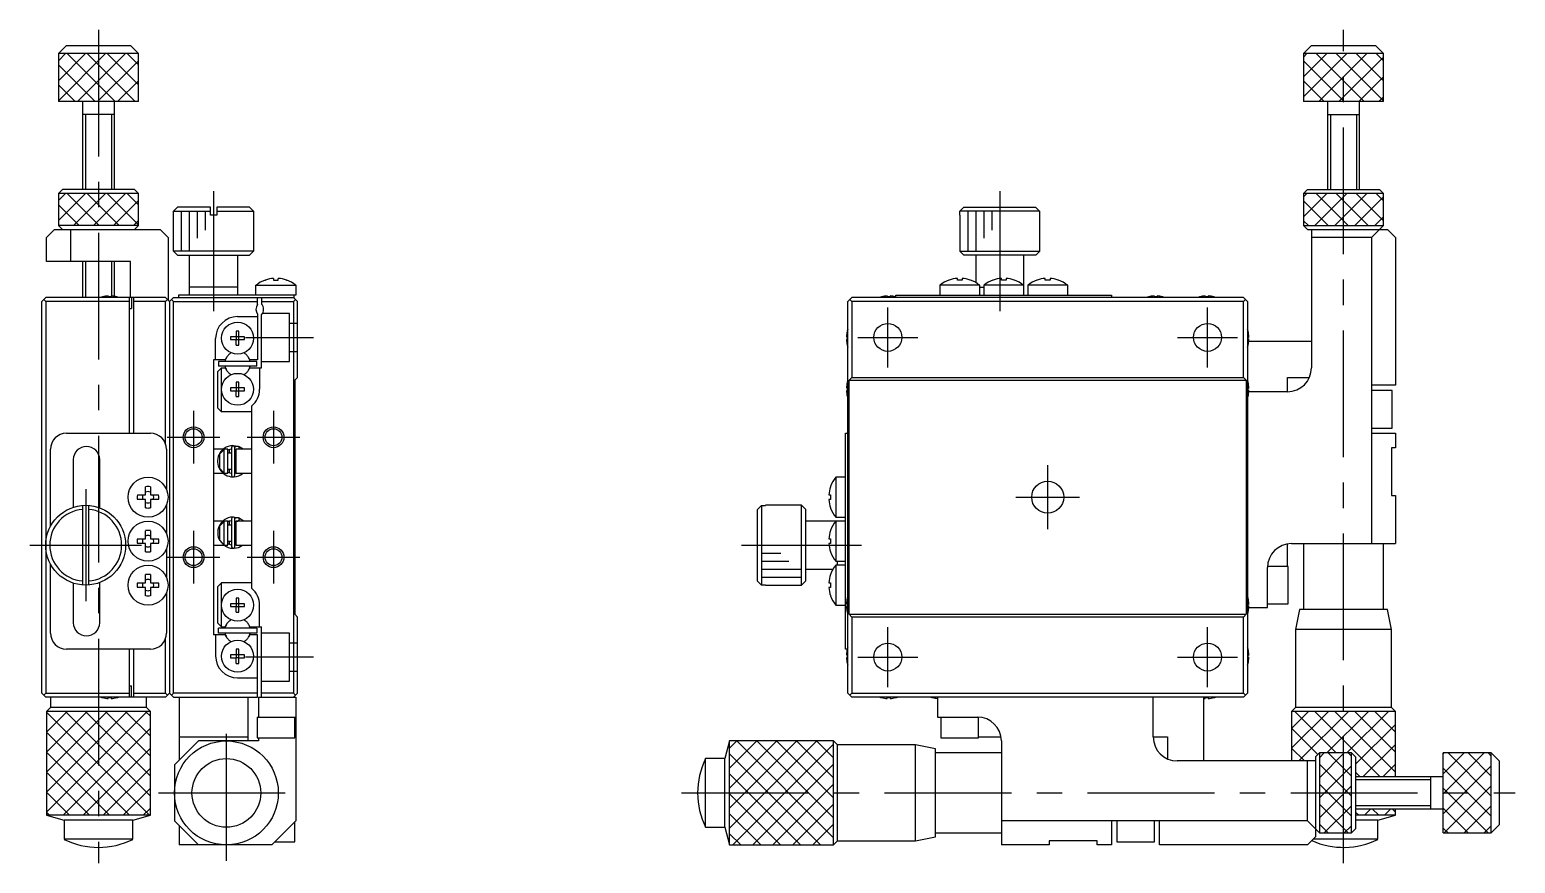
# Model space of a CAD drawing. Extents: x 0 to 426, y -8 to 269.
# Drawn here: x 239.6 to 425.5, y 94.5 to 198.8 of the extents above; entities that cross this region are included whole.
import ezdxf

# ---------------------------------------------------------------- set-up
doc = ezdxf.new("R2010")
doc.units = 0
doc.header["$LTSCALE"] = 0.5
doc.linetypes.add('CENTER', pattern=[50.8, 31.75, -6.35, 6.35, -6.35])
doc.linetypes.add('DASHED', pattern=[19.05, 12.7, -6.35])
for name, color, linetype in [('MSM_CENTER', 1, 'CENTER'), ('MSM_CONTINUOUS', 7, 'CONTINUOUS'), ('MSM_DASHED', 4, 'DASHED'), ('MSM_NARROW', 5, 'CONTINUOUS')]:
    doc.layers.add(name, color=color, linetype=linetype)

msp = doc.modelspace()

# ---------------------------------------------------------------- linework, layer by layer
at = {"layer": 'MSM_CENTER'}
for p, q in [((248.24, 198.83), (248.24, 94.53)), ((404, 94.53), (404, 198.83)), ((262.64, 178.63), (262.64, 163.63)), ((361, 178.63), (361, 163.63)), ((347, 156.58), (347, 164.08)), ((387, 156.58), (387, 164.08)), ((266.64, 160.33), (275.14, 160.33)), ((343.25, 160.33), (350.75, 160.33)), ((383.25, 160.33), (390.75, 160.33)), ((260.14, 151.13), (260.14, 144.53)), ((270.14, 151.13), (270.14, 144.53)), ((256.84, 147.83), (263.44, 147.83)), ((266.84, 147.83), (273.44, 147.83)), ((367, 136.33), (367, 144.33)), ((246.64, 141.33), (246.64, 127.33)), ((363, 140.33), (371, 140.33)), ((260.14, 136.13), (260.14, 129.53)), ((270.14, 136.13), (270.14, 129.53)), ((239.64, 134.33), (253.64, 134.33)), ((328.7, 134.33), (343.7, 134.33)), ((256.84, 132.83), (263.44, 132.83)), ((266.84, 132.83), (273.44, 132.83)), ((347, 116.58), (347, 124.08)), ((387, 116.58), (387, 124.08)), ((275.14, 120.33), (266.64, 120.33)), ((343.25, 120.33), (350.75, 120.33)), ((383.25, 120.33), (390.75, 120.33)), ((264.24, 94.83), (264.24, 111.83)), ((255.74, 103.33), (272.74, 103.33)), ((321.2, 103.33), (425.5, 103.33))]:
    msp.add_line(p, q, dxfattribs=at)
at = {"layer": 'MSM_CONTINUOUS'}
for p, q in [((244.24, 196.83), (243.24, 195.83)), ((243.24, 195.83), (243.24, 189.83)), ((253.24, 195.83), (243.24, 195.83)), ((244.24, 196.83), (252.24, 196.83)), ((253.24, 195.83), (252.24, 196.83)), ((253.24, 189.83), (253.24, 195.83)), ((400, 196.83), (399, 195.83)), ((409, 195.83), (399, 195.83)), ((399, 195.83), (399, 189.83)), ((400, 196.83), (408, 196.83)), ((409, 195.83), (408, 196.83)), ((409, 189.83), (409, 195.83)), ((253.24, 189.83), (243.24, 189.83)), ((246.24, 189.83), (246.24, 178.83)), ((250.24, 178.83), (250.24, 189.83)), ((399.11, 189.83), (399, 189.93)), ((409, 189.83), (399, 189.83)), ((402, 189.83), (402, 178.83)), ((406, 178.83), (406, 189.83)), ((250.24, 188.23), (246.24, 188.23)), ((402, 188.23), (406, 188.23)), ((243.74, 178.83), (243.24, 178.33)), ((252.74, 178.83), (243.74, 178.83)), ((253.24, 178.33), (252.74, 178.83)), ((399.5, 178.83), (399, 178.33)), ((399.5, 178.83), (408.5, 178.83)), ((409, 178.33), (408.5, 178.83)), ((253.24, 178.33), (243.24, 178.33)), ((243.24, 178.33), (243.24, 174.33)), ((253.24, 174.33), (253.24, 178.33)), ((257.64, 176.13), (258.14, 176.63)), ((262.24, 176.63), (258.14, 176.63)), ((262.24, 175.63), (262.24, 176.63)), ((267.14, 176.63), (263.04, 176.63)), ((263.04, 176.63), (263.04, 175.63)), ((267.14, 176.63), (267.64, 176.13)), ((356.02, 176.13), (356.52, 176.63)), ((356.52, 176.63), (365.49, 176.63)), ((365.49, 176.63), (365.99, 176.13)), ((409, 178.33), (399, 178.33)), ((399, 178.33), (399, 174.33)), ((409, 174.33), (409, 178.33)), ((257.64, 176.13), (262.24, 176.13)), ((257.64, 171.13), (257.64, 176.13)), ((263.04, 175.63), (262.24, 175.63)), ((263.04, 176.13), (267.64, 176.13)), ((267.64, 176.13), (267.64, 171.13)), ((356, 175.63), (356.02, 175.63)), ((356, 175.63), (356, 171.13)), ((365.99, 176.13), (356.02, 176.13)), ((356.02, 175.63), (356.02, 176.13)), ((365.99, 176.13), (365.99, 175.63)), ((365.99, 175.63), (366, 175.63)), ((366, 171.13), (366, 175.63)), ((241.74, 172.83), (242.74, 173.83)), ((242.74, 173.83), (255.94, 173.83)), ((243.24, 174.42), (243.33, 174.33)), ((253.24, 174.33), (243.24, 174.33)), ((243.24, 174.33), (243.74, 173.83)), ((244.74, 173.83), (244.74, 169.83)), ((252.74, 173.83), (253.24, 174.33)), ((256.94, 172.83), (255.94, 173.83)), ((399, 174.33), (409, 174.33)), ((399, 174.33), (399.5, 173.83)), ((399.5, 173.83), (409.5, 173.83)), ((400, 173.83), (400, 156.53)), ((407.5, 172.83), (409, 174.33)), ((409.5, 173.83), (410.5, 172.83)), ((241.74, 169.83), (241.74, 172.83)), ((256.94, 172.83), (256.94, 165.03)), ((267.64, 171.13), (257.64, 171.13)), ((258.14, 170.63), (257.64, 171.13)), ((267.64, 171.13), (267.14, 170.63)), ((356, 171.13), (366, 171.13)), ((356, 171.13), (356.5, 170.63)), ((365.5, 170.63), (366, 171.13)), ((407.5, 172.83), (400, 172.83)), ((407.5, 172.83), (407.5, 134.53)), ((410.5, 172.83), (410.5, 154.33)), ((252.24, 169.83), (241.74, 169.83)), ((246.24, 169.83), (246.24, 165.33)), ((250.24, 165.46), (250.24, 169.83)), ((252.24, 165.33), (252.24, 169.83)), ((258.14, 170.63), (267.14, 170.63)), ((259.64, 165.63), (259.64, 170.63)), ((265.64, 170.63), (265.64, 165.63)), ((365.5, 170.63), (356.5, 170.63)), ((358, 170.63), (358, 167.19)), ((364, 165.63), (364, 170.63)), ((269.09, 167.49), (269.12, 167.49)), ((270.14, 167.7), (270.14, 167.49)), ((270.14, 167.49), (270.74, 167.49)), ((270.74, 167.49), (270.74, 167.7)), ((271.75, 167.49), (271.79, 167.49)), ((354.69, 167.49), (354.65, 167.49)), ((355.7, 167.49), (355.7, 167.7)), ((356.3, 167.49), (355.7, 167.49)), ((356.3, 167.7), (356.3, 167.49)), ((357.35, 167.49), (357.32, 167.49)), ((360.19, 167.49), (360.15, 167.49)), ((361.2, 167.49), (361.2, 167.7)), ((361.8, 167.49), (361.2, 167.49)), ((361.8, 167.7), (361.8, 167.49)), ((362.85, 167.49), (362.82, 167.49)), ((365.69, 167.49), (365.65, 167.49)), ((366.7, 167.49), (366.7, 167.7)), ((367.3, 167.49), (366.7, 167.49)), ((367.3, 167.7), (367.3, 167.49)), ((368.35, 167.49), (368.32, 167.49)), ((249.46, 165.4), (249.46, 165.52)), ((249.82, 165.52), (249.82, 165.4)), ((272.94, 165.63), (258.24, 165.63)), ((258.24, 165.63), (258.24, 165.33)), ((265.64, 166.63), (259.64, 166.63)), ((267.94, 166.85), (272.94, 166.85)), ((267.94, 165.63), (267.94, 166.85)), ((272.74, 165.33), (272.74, 165.63)), ((272.94, 166.85), (272.94, 165.63)), ((346.92, 165.4), (346.92, 165.52)), ((347.28, 165.52), (347.28, 165.4)), ((348, 165.63), (375, 165.63)), ((348, 165.33), (348, 165.63)), ((353.5, 166.85), (353.5, 165.63)), ((358.5, 166.85), (353.5, 166.85)), ((358.5, 165.63), (358.5, 166.85)), ((358.5, 166.63), (359, 166.63)), ((364, 166.85), (359, 166.85)), ((359, 166.85), (359, 165.63)), ((364.5, 166.85), (364.5, 165.63)), ((369.5, 166.85), (364.5, 166.85)), ((369.5, 165.63), (369.5, 166.85)), ((375, 165.63), (375, 165.33)), ((380.32, 165.4), (380.32, 165.52)), ((380.68, 165.52), (380.68, 165.4)), ((386.72, 165.4), (386.72, 165.52)), ((387.08, 165.52), (387.08, 165.4)), ((241.14, 164.83), (241.64, 165.33)), ((241.14, 115.83), (241.14, 164.83)), ((241.64, 164.83), (241.39, 165.08)), ((256.64, 165.33), (241.64, 165.33)), ((241.64, 164.83), (241.64, 115.83)), ((252.14, 164.83), (241.64, 164.83)), ((248.75, 165.4), (248.75, 165.4)), ((249.82, 165.4), (249.46, 165.4)), ((250.52, 165.4), (250.52, 165.4)), ((252.14, 148.33), (252.14, 165.33)), ((252.14, 163.93), (252.39, 163.93)), ((252.39, 165.33), (252.39, 163.93)), ((252.64, 165.33), (252.64, 148.33)), ((256.64, 164.83), (252.64, 164.83)), ((256.64, 165.33), (257.14, 164.83)), ((256.89, 165.08), (256.64, 164.83)), ((256.64, 146.95), (256.64, 164.83)), ((257.64, 165.33), (257.14, 164.83)), ((257.14, 164.83), (257.14, 115.83)), ((257.39, 165.08), (257.64, 164.83)), ((257.64, 165.33), (272.74, 165.33)), ((257.64, 115.83), (257.64, 164.83)), ((257.64, 164.83), (268.14, 164.83)), ((268.14, 164.43), (268.14, 165.33)), ((268.64, 165.33), (268.64, 164.49)), ((268.64, 164.83), (272.64, 164.83)), ((273.14, 164.83), (272.64, 165.33)), ((272.64, 164.83), (272.89, 165.08)), ((272.64, 164.83), (272.64, 115.83)), ((273.14, 155.33), (273.14, 164.83)), ((342.5, 165.33), (342, 164.83)), ((342, 115.83), (342, 164.83)), ((342.5, 164.83), (342.25, 165.08)), ((391.5, 165.33), (342.5, 165.33)), ((391.5, 164.83), (342.5, 164.83)), ((342.5, 164.83), (342.5, 155.33)), ((346.22, 165.4), (346.21, 165.4)), ((347.28, 165.4), (346.92, 165.4)), ((347.99, 165.4), (347.99, 165.4)), ((379.62, 165.4), (379.61, 165.4)), ((380.68, 165.4), (380.32, 165.4)), ((381.39, 165.4), (381.39, 165.4)), ((386.02, 165.4), (386.01, 165.4)), ((387.08, 165.4), (386.72, 165.4)), ((387.79, 165.4), (387.79, 165.4)), ((392, 164.83), (391.5, 165.33)), ((391.75, 165.08), (391.5, 164.83)), ((391.5, 155.33), (391.5, 164.83)), ((392, 164.83), (392, 115.83)), ((265.64, 162.93), (268.14, 162.93)), ((268.14, 163.23), (268.14, 157.53)), ((268.64, 156.53), (268.64, 163.16)), ((262.89, 157.53), (262.89, 160.18)), ((265.46, 160.41), (264.75, 160.41)), ((264.75, 160.41), (264.75, 160.05)), ((264.75, 160.05), (265.46, 160.05)), ((265.46, 161.11), (265.46, 160.41)), ((265.82, 161.11), (265.46, 161.11)), ((265.47, 160.4), (265.46, 160.41)), ((265.47, 160.06), (265.46, 160.05)), ((265.46, 159.34), (265.46, 160.05)), ((265.81, 160.4), (265.47, 160.4)), ((265.47, 160.4), (265.47, 160.06)), ((265.47, 160.06), (265.81, 160.06)), ((265.81, 160.4), (265.82, 160.41)), ((265.81, 160.06), (265.81, 160.4)), ((265.81, 160.06), (265.82, 160.05)), ((265.82, 160.41), (265.82, 161.11)), ((266.52, 160.41), (265.82, 160.41)), ((265.82, 160.05), (266.52, 160.05)), ((265.82, 159.34), (265.82, 160.05)), ((266.52, 160.05), (266.52, 160.41)), ((341.81, 160.41), (341.93, 160.41)), ((341.93, 160.05), (341.81, 160.05)), ((341.93, 161.11), (341.93, 161.11)), ((341.93, 160.41), (341.93, 160.05)), ((392.07, 161.11), (392.08, 161.11)), ((392.07, 160.05), (392.07, 160.41)), ((392.07, 160.41), (392.19, 160.41)), ((392.19, 160.05), (392.07, 160.05)), ((265.46, 159.34), (265.82, 159.34)), ((341.93, 159.34), (341.93, 159.34)), ((392.08, 159.34), (392.07, 159.34)), ((400, 159.83), (392.17, 159.83)), ((262.64, 157.53), (262.64, 123.13)), ((264.09, 157.53), (262.64, 157.53)), ((263.64, 156.53), (263.14, 156.03)), ((268.04, 157.33), (263.24, 157.33)), ((263.24, 157.33), (263.24, 156.73)), ((268.04, 156.73), (263.24, 156.73)), ((263.64, 151.03), (263.64, 156.53)), ((263.64, 156.53), (264.09, 156.53)), ((264.26, 157.82), (264.09, 157.53)), ((264.09, 156.53), (264.26, 156.23)), ((267.18, 157.53), (267.01, 157.82)), ((267.01, 156.23), (267.18, 156.53)), ((268.14, 157.53), (267.18, 157.53)), ((267.18, 156.53), (268.64, 156.53)), ((268.04, 156.73), (268.04, 157.33)), ((268.39, 156.53), (268.39, 153.83)), ((263.14, 156.03), (263.14, 151.53)), ((265.82, 154.71), (265.46, 154.71)), ((265.46, 154.71), (265.46, 154.01)), ((265.82, 154.01), (265.82, 154.71)), ((273.14, 155.33), (272.79, 154.98)), ((272.79, 154.98), (272.79, 125.68)), ((341.93, 154.71), (341.93, 154.71)), ((342.15, 154.98), (342.5, 155.33)), ((342.15, 154.98), (391.85, 154.98)), ((342.15, 125.68), (342.15, 154.98)), ((342.5, 155.33), (391.5, 155.33)), ((391.5, 155.33), (391.85, 154.98)), ((391.85, 154.98), (391.85, 125.68)), ((392.07, 154.71), (392.08, 154.71)), ((397, 155.33), (399.75, 155.33)), ((397, 153.53), (397, 155.33)), ((410.5, 154.33), (407.5, 154.33)), ((264.75, 154.01), (264.75, 153.65)), ((265.46, 154.01), (264.75, 154.01)), ((264.75, 153.65), (265.46, 153.65)), ((265.47, 154), (265.46, 154.01)), ((265.47, 153.66), (265.46, 153.65)), ((265.46, 152.94), (265.46, 153.65)), ((265.46, 152.94), (265.82, 152.94)), ((265.47, 154), (265.47, 153.66)), ((265.81, 154), (265.47, 154)), ((265.47, 153.66), (265.81, 153.66)), ((265.81, 154), (265.82, 154.01)), ((265.81, 153.66), (265.81, 154)), ((265.81, 153.66), (265.82, 153.65)), ((266.52, 154.01), (265.82, 154.01)), ((265.82, 153.65), (266.52, 153.65)), ((265.82, 152.94), (265.82, 153.65)), ((266.52, 153.65), (266.52, 154.01)), ((341.81, 154.01), (341.93, 154.01)), ((341.93, 153.65), (341.81, 153.65)), ((341.93, 154.01), (341.93, 153.65)), ((341.93, 152.94), (341.93, 152.94)), ((392.07, 154.01), (392.19, 154.01)), ((392.07, 153.65), (392.07, 154.01)), ((392.19, 153.65), (392.07, 153.65)), ((392.08, 152.94), (392.07, 152.94)), ((397, 153.53), (392.18, 153.53)), ((410.1, 153.68), (407.5, 153.68)), ((410.1, 148.98), (410.1, 153.68)), ((263.14, 151.53), (263.64, 151.03)), ((267.44, 151.03), (263.64, 151.03)), ((267.44, 128.91), (267.44, 151.75)), ((407.5, 148.98), (410.1, 148.98)), ((244.24, 148.33), (254.74, 148.33)), ((341.7, 121.33), (341.7, 148.33)), ((341.7, 148.33), (342, 148.33)), ((407.5, 148.33), (410.5, 148.33)), ((410.5, 148.33), (410.5, 146.53)), ((242.24, 136.7), (242.24, 146.33)), ((245.09, 145.03), (245.09, 139.08)), ((248.39, 139.01), (248.39, 145.03)), ((256.74, 146.33), (256.74, 141.31)), ((263.83, 146.33), (262.64, 146.33)), ((263.44, 145.74), (263.94, 146.27)), ((263.44, 143.91), (263.44, 145.74)), ((263.84, 146.33), (263.83, 146.33)), ((263.94, 146.33), (263.94, 143.33)), ((264.44, 146.33), (263.94, 146.33)), ((264.44, 146.24), (264.89, 146.37)), ((264.44, 143.33), (264.44, 146.33)), ((264.89, 145.83), (264.44, 145.83)), ((264.64, 145.83), (264.64, 146.33)), ((264.89, 146.58), (264.89, 143.08)), ((265.86, 146.63), (265.12, 146.78)), ((265.32, 146.63), (265.29, 146.62)), ((265.29, 146.62), (265.29, 146.62)), ((265.29, 143.08), (265.29, 146.58)), ((265.29, 145.98), (265.44, 146.24)), ((265.44, 145.83), (265.29, 145.83)), ((265.35, 146.64), (265.32, 146.63)), ((265.38, 146.65), (265.35, 146.64)), ((265.42, 146.66), (265.38, 146.65)), ((265.45, 146.67), (265.42, 146.66)), ((265.44, 146.33), (265.44, 143.33)), ((267.44, 146.33), (265.44, 146.33)), ((265.48, 146.68), (265.45, 146.67)), ((265.52, 146.68), (265.48, 146.68)), ((265.55, 146.68), (265.52, 146.68)), ((265.59, 146.68), (265.55, 146.68)), ((265.62, 146.68), (265.59, 146.68)), ((265.66, 146.68), (265.62, 146.68)), ((265.69, 146.67), (265.66, 146.68)), ((265.72, 146.67), (265.69, 146.67)), ((265.76, 146.66), (265.72, 146.67)), ((265.76, 146.34), (265.75, 146.33)), ((265.79, 146.65), (265.76, 146.66)), ((265.86, 146.62), (265.76, 146.33)), ((265.77, 146.36), (265.76, 146.35)), ((265.76, 146.35), (265.76, 146.34)), ((265.78, 146.39), (265.77, 146.38)), ((265.77, 146.38), (265.77, 146.36)), ((265.79, 146.41), (265.78, 146.39)), ((265.82, 146.64), (265.79, 146.65)), ((265.8, 146.44), (265.79, 146.42)), ((265.79, 146.42), (265.79, 146.41)), ((265.81, 146.45), (265.8, 146.44)), ((265.82, 146.48), (265.81, 146.46)), ((265.81, 146.46), (265.81, 146.45)), ((265.85, 146.63), (265.82, 146.64)), ((265.83, 146.51), (265.82, 146.49)), ((265.82, 146.49), (265.82, 146.48)), ((265.84, 146.53), (265.83, 146.52)), ((265.83, 146.52), (265.83, 146.51)), ((265.85, 146.56), (265.84, 146.55)), ((265.84, 146.55), (265.84, 146.53)), ((266.34, 146.33), (265.85, 146.63)), ((265.85, 146.63), (265.86, 146.63)), ((265.86, 146.6), (265.85, 146.59)), ((265.85, 146.59), (265.85, 146.58)), ((265.85, 146.58), (265.85, 146.57)), ((265.85, 146.57), (265.85, 146.56)), ((265.86, 146.63), (265.86, 146.62)), ((265.86, 146.62), (265.86, 146.61)), ((265.86, 146.62), (265.86, 146.62)), ((265.86, 146.62), (265.86, 146.62)), ((265.86, 146.62), (265.86, 146.62)), ((265.86, 146.61), (265.86, 146.6)), ((265.86, 146.61), (265.86, 146.61)), ((410.5, 146.53), (410, 146.53)), ((410, 146.53), (410, 140.53)), ((262.64, 143.33), (263.85, 143.33)), ((263.94, 143.38), (263.44, 143.91)), ((263.85, 143.33), (263.85, 143.33)), ((263.85, 143.33), (263.85, 143.33)), ((263.94, 143.33), (264.44, 143.33)), ((264.44, 143.83), (264.89, 143.83)), ((264.89, 143.3), (264.44, 143.43)), ((264.64, 143.35), (264.64, 143.83)), ((265.29, 143.83), (265.44, 143.83)), ((265.44, 143.43), (265.29, 143.69)), ((265.44, 143.32), (265.29, 143.3)), ((265.44, 143.33), (267.44, 143.33)), ((265.45, 143.33), (265.44, 143.32)), ((254.14, 140.63), (254.14, 141.64)), ((254.74, 141.64), (254.74, 140.63)), ((265.11, 142.89), (265.21, 142.89)), ((265.8, 143.02), (265.81, 143.02)), ((265.8, 143.02), (265.8, 143.02)), ((265.8, 143.02), (265.8, 143.02)), ((265.8, 143.02), (265.8, 143.02)), ((265.8, 143.02), (265.8, 143.02)), ((265.8, 143.02), (265.8, 143.02)), ((265.81, 143.02), (265.85, 143.04)), ((265.81, 143.02), (265.81, 143.02)), ((265.81, 143.02), (265.81, 143.02)), ((265.85, 143.04), (265.91, 143.07)), ((265.85, 143.04), (265.85, 143.04)), ((265.85, 143.04), (265.85, 143.04)), ((339.84, 141.68), (339.84, 141.64)), ((340.48, 142.83), (340.48, 137.83)), ((341.7, 142.83), (340.48, 142.83)), ((253.12, 140.63), (254.14, 140.63)), ((254.14, 140.03), (253.12, 140.03)), ((254.14, 139.01), (254.14, 140.03)), ((254.74, 140.63), (255.75, 140.63)), ((254.74, 140.03), (254.74, 139.01)), ((255.75, 140.03), (254.74, 140.03)), ((339.63, 140.63), (339.84, 140.63)), ((339.84, 140.03), (339.63, 140.03)), ((339.84, 140.63), (339.84, 140.03)), ((410, 140.53), (410.5, 140.53)), ((410.5, 140.53), (410.5, 134.53)), ((246.24, 139.31), (246.24, 129.34)), ((247.04, 129.34), (247.04, 139.31)), ((256.74, 139.35), (256.74, 135.81)), ((264.9, 137.64), (264.9, 134.14)), ((265.87, 137.68), (265.13, 137.84)), ((265.33, 137.69), (265.3, 137.67)), ((265.3, 137.67), (265.3, 137.67)), ((265.3, 134.14), (265.3, 137.64)), ((265.36, 137.7), (265.33, 137.69)), ((265.39, 137.71), (265.36, 137.7)), ((265.43, 137.72), (265.39, 137.71)), ((265.46, 137.73), (265.43, 137.72)), ((265.5, 137.73), (265.46, 137.73)), ((265.53, 137.74), (265.5, 137.73)), ((265.56, 137.74), (265.53, 137.74)), ((265.6, 137.74), (265.56, 137.74)), ((265.63, 137.74), (265.6, 137.74)), ((265.67, 137.74), (265.63, 137.74)), ((265.7, 137.73), (265.67, 137.74)), ((265.74, 137.73), (265.7, 137.73)), ((265.87, 137.68), (265.73, 137.33)), ((265.77, 137.72), (265.74, 137.73)), ((265.8, 137.71), (265.77, 137.72)), ((265.84, 137.7), (265.8, 137.71)), ((265.84, 137.56), (265.83, 137.54)), ((265.83, 137.54), (265.83, 137.53)), ((265.87, 137.69), (265.84, 137.7)), ((265.85, 137.58), (265.84, 137.57)), ((265.84, 137.57), (265.84, 137.56)), ((265.86, 137.62), (265.85, 137.61)), ((265.85, 137.61), (265.85, 137.6)), ((265.85, 137.6), (265.85, 137.58)), ((265.86, 137.69), (265.87, 137.68)), ((265.87, 137.65), (265.86, 137.64)), ((265.86, 137.64), (265.86, 137.63)), ((265.86, 137.63), (265.86, 137.62)), ((266.42, 137.33), (265.87, 137.68)), ((265.87, 137.68), (265.87, 137.67)), ((265.87, 137.68), (265.87, 137.68)), ((265.87, 137.68), (265.87, 137.68)), ((265.87, 137.68), (265.87, 137.68)), ((265.87, 137.67), (265.87, 137.66)), ((265.87, 137.67), (265.87, 137.67)), ((265.87, 137.66), (265.87, 137.65)), ((330.7, 138.81), (331.2, 139.31)), ((330.7, 129.84), (330.7, 138.81)), ((331.2, 139.31), (331.2, 129.34)), ((331.2, 139.31), (331.7, 139.31)), ((331.7, 139.31), (331.7, 139.33)), ((336.2, 139.33), (331.7, 139.33)), ((336.2, 129.33), (336.2, 139.33)), ((336.7, 138.83), (336.2, 139.33)), ((336.7, 138.83), (336.7, 129.83)), ((339.84, 139.01), (339.84, 138.98)), ((340.48, 137.83), (341.7, 137.83)), ((254.14, 135.13), (254.14, 136.14)), ((254.74, 136.14), (254.74, 135.13)), ((263.78, 137.33), (262.64, 137.33)), ((263.44, 136.74), (263.94, 137.27)), ((263.44, 134.91), (263.44, 136.74)), ((263.78, 137.33), (263.78, 137.33)), ((263.78, 137.33), (263.78, 137.33)), ((263.94, 137.33), (263.94, 134.33)), ((264.44, 137.33), (263.94, 137.33)), ((264.44, 137.29), (264.9, 137.43)), ((264.44, 134.33), (264.44, 137.33)), ((264.9, 136.83), (264.44, 136.83)), ((264.64, 137.33), (264.51, 137.33)), ((264.64, 136.83), (264.64, 137.33)), ((265.3, 137.04), (265.44, 137.29)), ((265.44, 136.83), (265.3, 136.83)), ((267.44, 137.33), (265.44, 137.33)), ((265.44, 137.33), (265.44, 134.33)), ((265.5, 137.33), (265.68, 137.33)), ((265.73, 137.33), (265.72, 137.33)), ((265.73, 137.34), (265.73, 137.33)), ((265.74, 137.34), (265.73, 137.34)), ((265.75, 137.36), (265.74, 137.35)), ((265.74, 137.35), (265.74, 137.34)), ((265.76, 137.38), (265.75, 137.37)), ((265.75, 137.37), (265.75, 137.36)), ((265.77, 137.41), (265.76, 137.39)), ((265.76, 137.39), (265.76, 137.38)), ((265.78, 137.42), (265.77, 137.41)), ((265.79, 137.44), (265.78, 137.43)), ((265.78, 137.43), (265.78, 137.42)), ((265.8, 137.46), (265.79, 137.44)), ((265.81, 137.49), (265.8, 137.47)), ((265.8, 137.47), (265.8, 137.46)), ((265.82, 137.5), (265.81, 137.49)), ((265.83, 137.53), (265.82, 137.52)), ((265.82, 137.52), (265.82, 137.5)), ((341.7, 137.33), (336.7, 137.33)), ((339.84, 136.18), (339.84, 136.14)), ((340.48, 137.33), (340.48, 132.33)), ((253.12, 135.13), (254.14, 135.13)), ((254.14, 134.53), (253.12, 134.53)), ((254.14, 133.51), (254.14, 134.53)), ((254.74, 135.13), (255.75, 135.13)), ((254.74, 134.53), (254.74, 133.51)), ((255.75, 134.53), (254.74, 134.53)), ((256.74, 133.85), (256.74, 130.31)), ((262.64, 134.33), (264.44, 134.33)), ((263.42, 134.9), (263.94, 134.33)), ((263.94, 134.38), (263.44, 134.91)), ((264.44, 134.83), (264.9, 134.83)), ((264.9, 134.35), (264.44, 134.49)), ((264.64, 134.41), (264.64, 134.83)), ((265.12, 133.94), (265.22, 133.95)), ((265.3, 134.83), (265.44, 134.83)), ((265.44, 134.49), (265.3, 134.74)), ((265.44, 134.38), (265.3, 134.35)), ((265.44, 134.33), (267.44, 134.33)), ((265.81, 134.08), (265.81, 134.08)), ((265.81, 134.08), (265.81, 134.08)), ((265.81, 134.08), (265.82, 134.08)), ((265.81, 134.08), (265.81, 134.08)), ((265.81, 134.08), (265.81, 134.08)), ((265.81, 134.08), (265.81, 134.08)), ((265.82, 134.08), (265.87, 134.1)), ((265.82, 134.08), (265.82, 134.08)), ((265.82, 134.08), (265.82, 134.08)), ((265.87, 134.1), (265.86, 134.1)), ((265.86, 134.1), (265.86, 134.1)), ((265.87, 134.1), (265.92, 134.12)), ((339.63, 135.13), (339.84, 135.13)), ((339.84, 134.53), (339.63, 134.53)), ((339.84, 135.13), (339.84, 134.53)), ((397, 131.68), (397, 134.48)), ((397.5, 134.53), (410.5, 134.53)), ((399, 134.53), (399, 126.28)), ((409, 126.28), (409, 134.53)), ((339.84, 133.51), (339.84, 133.48)), ((340.48, 132.33), (341.7, 132.33)), ((340.7, 131.83), (340.7, 132.33)), ((242.24, 123.33), (242.24, 131.95)), ((254.14, 129.63), (254.14, 130.64)), ((254.74, 130.64), (254.74, 129.63)), ((336.7, 131.33), (340.14, 131.33)), ((339.84, 130.68), (339.84, 130.64)), ((340.48, 131.83), (340.48, 126.83)), ((341.7, 131.83), (340.48, 131.83)), ((394.5, 126.53), (394.5, 131.53)), ((397.1, 131.68), (394.51, 131.68)), ((397.1, 126.98), (397.1, 131.68)), ((245.09, 129.57), (245.09, 124.63)), ((248.39, 124.63), (248.39, 129.64)), ((253.12, 129.63), (254.14, 129.63)), ((254.14, 129.03), (253.12, 129.03)), ((254.14, 128.01), (254.14, 129.03)), ((254.74, 129.63), (255.75, 129.63)), ((254.74, 129.03), (254.74, 128.01)), ((255.75, 129.03), (254.74, 129.03)), ((256.74, 128.35), (256.74, 123.33)), ((263.64, 129.63), (263.14, 129.13)), ((263.14, 129.13), (263.14, 124.63)), ((267.44, 129.63), (263.64, 129.63)), ((263.64, 124.13), (263.64, 129.63)), ((331.2, 129.34), (330.7, 129.84)), ((331.7, 129.34), (331.2, 129.34)), ((331.7, 129.33), (331.7, 129.34)), ((331.7, 129.33), (336.2, 129.33)), ((336.2, 129.33), (336.7, 129.83)), ((339.63, 129.63), (339.84, 129.63)), ((339.84, 129.03), (339.63, 129.03)), ((339.84, 129.63), (339.84, 129.03)), ((264.75, 127.01), (264.75, 126.65)), ((265.46, 127.01), (264.75, 127.01)), ((264.75, 126.65), (265.46, 126.65)), ((265.82, 127.71), (265.46, 127.71)), ((265.46, 127.71), (265.46, 127.01)), ((265.47, 127), (265.46, 127.01)), ((265.47, 126.66), (265.46, 126.65)), ((265.46, 125.94), (265.46, 126.65)), ((265.47, 127), (265.47, 126.66)), ((265.81, 127), (265.47, 127)), ((265.47, 126.66), (265.81, 126.66)), ((265.81, 127), (265.82, 127.01)), ((265.81, 126.66), (265.81, 127)), ((265.81, 126.66), (265.82, 126.65)), ((265.82, 127.01), (265.82, 127.71)), ((266.52, 127.01), (265.82, 127.01)), ((265.82, 126.65), (266.52, 126.65)), ((265.82, 125.94), (265.82, 126.65)), ((266.52, 126.65), (266.52, 127.01)), ((268.39, 124.13), (268.39, 126.83)), ((339.84, 128.01), (339.84, 127.98)), ((340.48, 126.83), (341.7, 126.83)), ((341.81, 127.01), (341.93, 127.01)), ((341.93, 126.65), (341.81, 126.65)), ((341.93, 127.71), (341.93, 127.71)), ((341.93, 127.01), (341.93, 126.65)), ((392.07, 127.71), (392.08, 127.71)), ((392.07, 126.65), (392.07, 127.01)), ((392.07, 127.01), (392.19, 127.01)), ((392.19, 126.65), (392.07, 126.65)), ((392.18, 126.53), (394.5, 126.53)), ((394.5, 126.98), (397.1, 126.98)), ((263.14, 124.63), (263.64, 124.13)), ((265.46, 125.94), (265.82, 125.94)), ((272.79, 125.68), (273.14, 125.33)), ((273.14, 115.83), (273.14, 125.33)), ((341.93, 125.94), (341.93, 125.94)), ((342.15, 125.68), (391.85, 125.68)), ((342.5, 125.33), (342.15, 125.68)), ((391.5, 125.33), (342.5, 125.33)), ((342.5, 125.33), (342.5, 115.83)), ((391.85, 125.68), (391.5, 125.33)), ((391.5, 115.83), (391.5, 125.33)), ((392.08, 125.94), (392.07, 125.94)), ((398.5, 126.28), (398, 123.78)), ((409.5, 126.28), (398.5, 126.28)), ((410, 123.78), (409.5, 126.28)), ((256.64, 115.83), (256.64, 122.7)), ((264.09, 123.13), (262.64, 123.13)), ((262.89, 123.13), (262.89, 120.48)), ((268.04, 123.93), (263.24, 123.93)), ((263.24, 123.33), (263.24, 123.93)), ((268.04, 123.33), (263.24, 123.33)), ((263.64, 124.13), (264.09, 124.13)), ((264.09, 124.13), (264.26, 124.42)), ((264.26, 122.83), (264.09, 123.13)), ((267.01, 124.42), (267.18, 124.13)), ((267.18, 123.13), (267.01, 122.83)), ((267.18, 124.13), (268.64, 124.13)), ((268.14, 123.13), (267.18, 123.13)), ((268.04, 123.93), (268.04, 123.33)), ((268.14, 115.33), (268.14, 123.13)), ((268.64, 115.33), (268.64, 124.13)), ((410, 123.78), (398, 123.78)), ((398, 123.78), (398, 114.03)), ((410, 114.03), (410, 123.78)), ((254.74, 121.33), (244.24, 121.33)), ((252.14, 115.33), (252.14, 121.33)), ((252.64, 121.33), (252.64, 115.33)), ((265.82, 121.31), (265.46, 121.31)), ((265.46, 121.31), (265.46, 120.61)), ((265.82, 120.61), (265.82, 121.31)), ((341.93, 121.33), (341.7, 121.33)), ((341.93, 121.31), (341.93, 121.31)), ((392.07, 121.31), (392.08, 121.31)), ((265.46, 120.61), (264.75, 120.61)), ((264.75, 120.61), (264.75, 120.25)), ((264.75, 120.25), (265.46, 120.25)), ((265.47, 120.6), (265.46, 120.61)), ((265.47, 120.26), (265.46, 120.25)), ((265.46, 119.54), (265.46, 120.25)), ((265.46, 119.54), (265.82, 119.54)), ((265.81, 120.6), (265.47, 120.6)), ((265.47, 120.6), (265.47, 120.26)), ((265.47, 120.26), (265.81, 120.26)), ((265.81, 120.6), (265.82, 120.61)), ((265.81, 120.26), (265.81, 120.6)), ((265.81, 120.26), (265.82, 120.25)), ((266.52, 120.61), (265.82, 120.61)), ((265.82, 120.25), (266.52, 120.25)), ((265.82, 119.54), (265.82, 120.25)), ((266.52, 120.25), (266.52, 120.61)), ((341.81, 120.61), (341.93, 120.61)), ((341.93, 120.25), (341.81, 120.25)), ((341.93, 120.61), (341.93, 120.25)), ((341.93, 119.54), (341.93, 119.54)), ((392.07, 120.61), (392.19, 120.61)), ((392.07, 120.25), (392.07, 120.61)), ((392.19, 120.25), (392.07, 120.25)), ((392.08, 119.54), (392.07, 119.54)), ((265.64, 117.73), (268.14, 117.73)), ((241.64, 115.33), (241.14, 115.83)), ((241.39, 115.58), (241.64, 115.83)), ((241.64, 115.83), (252.14, 115.83)), ((256.64, 115.33), (241.64, 115.33)), ((242.24, 115.33), (242.24, 114.03)), ((248.75, 115.25), (248.75, 115.26)), ((249.46, 115.14), (249.46, 115.26)), ((249.46, 115.26), (249.82, 115.26)), ((249.82, 115.26), (249.82, 115.14)), ((250.52, 115.26), (250.52, 115.25)), ((252.14, 116.73), (252.39, 116.73)), ((252.39, 115.33), (252.39, 116.73)), ((252.64, 115.83), (256.64, 115.83)), ((254.24, 114.03), (254.24, 115.33)), ((257.14, 115.83), (256.64, 115.33)), ((256.64, 115.83), (256.89, 115.58)), ((257.14, 115.83), (257.64, 115.33)), ((257.64, 115.83), (257.39, 115.58)), ((268.14, 115.83), (257.64, 115.83)), ((257.64, 115.33), (268.14, 115.33)), ((258.34, 115.33), (258.34, 107.43)), ((266.94, 115.33), (266.94, 109.83)), ((268.24, 115.33), (268.24, 112.83)), ((268.24, 115.33), (272.94, 115.33)), ((272.64, 115.83), (268.64, 115.83)), ((272.89, 115.58), (272.64, 115.83)), ((272.64, 115.33), (273.14, 115.83)), ((272.94, 115.33), (272.94, 99.83)), ((342, 115.83), (342.5, 115.33)), ((342.25, 115.58), (342.5, 115.83)), ((342.5, 115.83), (391.5, 115.83)), ((391.5, 115.33), (342.5, 115.33)), ((346.21, 115.25), (346.22, 115.26)), ((346.92, 115.26), (347.28, 115.26)), ((346.92, 115.14), (346.92, 115.26)), ((347.28, 115.26), (347.28, 115.14)), ((347.99, 115.26), (347.99, 115.25)), ((352.61, 115.25), (352.62, 115.26)), ((353.2, 115.33), (353.2, 112.83)), ((380.2, 110.33), (380.2, 115.33)), ((386.5, 115.33), (386.5, 107.33)), ((386.72, 115.26), (387.08, 115.26)), ((386.72, 115.14), (386.72, 115.26)), ((387.08, 115.26), (387.08, 115.14)), ((387.79, 115.26), (387.79, 115.25)), ((391.5, 115.33), (392, 115.83)), ((391.5, 115.83), (391.75, 115.58)), ((242.24, 114.03), (241.74, 113.53)), ((241.74, 113.53), (241.74, 100.53)), ((254.74, 113.53), (241.74, 113.53)), ((254.24, 114.03), (242.24, 114.03)), ((254.74, 113.53), (254.24, 114.03)), ((254.74, 100.53), (254.74, 113.53)), ((398, 114.03), (397.5, 113.53)), ((410.5, 113.53), (397.5, 113.53)), ((397.5, 113.53), (397.5, 107.33)), ((410, 114.03), (398, 114.03)), ((410.5, 113.53), (410, 114.03)), ((410.5, 105.33), (410.5, 113.53)), ((268.09, 112.83), (272.94, 112.83)), ((268.09, 112.83), (268.09, 110.23)), ((272.79, 110.23), (272.79, 112.83)), ((353.2, 112.83), (358.2, 112.83)), ((353.65, 112.83), (353.65, 110.23)), ((358.35, 110.23), (358.35, 112.82)), ((260.74, 109.83), (257.74, 106.83)), ((258.34, 110.33), (266.94, 110.33)), ((268.24, 109.83), (260.74, 109.83)), ((268.09, 110.23), (272.79, 110.23)), ((268.24, 110.23), (268.24, 109.83)), ((327.2, 109.83), (326.61, 107.63)), ((340.2, 109.83), (327.2, 109.83)), ((327.2, 96.83), (327.2, 109.83)), ((340.2, 96.83), (340.2, 109.83)), ((340.7, 109.33), (340.2, 109.83)), ((353.65, 110.23), (358.35, 110.23)), ((358.35, 110.33), (361.16, 110.33)), ((361.2, 109.83), (361.2, 96.83)), ((380.2, 110.33), (382, 110.33)), ((382, 110.33), (382, 107.58)), ((340.7, 97.33), (340.7, 109.33)), ((350.45, 109.33), (340.7, 109.33)), ((350.45, 97.33), (350.45, 109.33)), ((352.95, 108.83), (350.45, 109.33)), ((352.95, 97.83), (352.95, 108.83)), ((361.2, 108.33), (352.95, 108.33)), ((401, 108.33), (400.5, 107.83)), ((400.5, 107.83), (400.5, 97.83)), ((405, 108.33), (401, 108.33)), ((401, 108.33), (401, 98.33)), ((405, 98.33), (405, 108.33)), ((405.5, 107.83), (405, 108.33)), ((405.5, 107.83), (405.5, 98.83)), ((416.5, 98.33), (416.5, 108.33)), ((422.5, 108.33), (416.5, 108.33)), ((422.5, 98.33), (422.5, 108.33)), ((423.5, 107.33), (422.5, 108.33)), ((257.74, 106.83), (257.74, 99.83)), ((324.2, 99.03), (324.2, 107.63)), ((326.61, 107.63), (324.2, 107.63)), ((326.61, 99.03), (326.61, 107.63)), ((400.5, 107.33), (383.2, 107.33)), ((399.5, 99.83), (399.5, 107.33)), ((423.5, 107.33), (423.5, 99.33)), ((416.5, 105.33), (405.5, 105.33)), ((414.9, 105.33), (414.9, 101.33)), ((241.74, 100.53), (243.94, 99.94)), ((254.74, 100.53), (241.74, 100.53)), ((252.54, 99.94), (254.74, 100.53)), ((405.5, 101.33), (416.5, 101.33)), ((410.5, 100.53), (405.5, 100.53)), ((408.3, 99.94), (410.5, 100.53)), ((410.5, 100.53), (410.5, 101.33)), ((252.54, 99.94), (243.94, 99.94)), ((243.94, 99.94), (243.94, 97.53)), ((252.54, 97.53), (252.54, 99.94)), ((257.74, 99.83), (260.74, 96.83)), ((258.34, 99.23), (258.34, 96.83)), ((269.94, 96.83), (272.94, 99.83)), ((272.79, 97.23), (272.79, 99.68)), ((324.2, 99.03), (326.61, 99.03)), ((326.61, 99.03), (327.2, 96.83)), ((399.5, 99.83), (361.2, 99.83)), ((375, 99.83), (375, 96.83)), ((375.65, 99.83), (375.65, 97.23)), ((380.35, 97.23), (380.35, 99.83)), ((381, 96.83), (381, 99.83)), ((399.5, 99.83), (401, 98.33)), ((405, 98.33), (405.5, 98.83)), ((408.3, 99.94), (405.5, 99.94)), ((408.3, 97.53), (408.3, 99.94)), ((422.5, 98.33), (423.5, 99.33)), ((252.54, 97.53), (243.94, 97.53)), ((269.94, 96.83), (258.34, 96.83)), ((270.34, 97.23), (272.79, 97.23)), ((327.2, 96.83), (340.2, 96.83)), ((340.2, 96.83), (340.7, 97.33)), ((340.7, 97.33), (350.45, 97.33)), ((350.45, 97.33), (352.95, 97.83)), ((352.95, 98.33), (361.2, 98.33)), ((367.2, 96.83), (361.2, 96.83)), ((373.2, 97.33), (367.2, 97.33)), ((367.2, 97.33), (367.2, 96.83)), ((373.2, 96.83), (373.2, 97.33)), ((375, 96.83), (373.2, 96.83)), ((375.65, 97.23), (380.35, 97.23)), ((399.5, 96.83), (381, 96.83)), ((400.5, 97.83), (399.5, 96.83)), ((408.3, 97.53), (400.2, 97.53)), ((401, 98.33), (405, 98.33)), ((416.5, 98.33), (422.5, 98.33))]:
    msp.add_line(p, q, dxfattribs=at)
for centre, radius in [((265.64, 160.23), 2), ((347, 160.33), 1.75), ((387, 160.33), 1.75), ((265.64, 153.83), 2), ((260.14, 147.83), 1.06), ((270.14, 147.83), 1.06), ((254.44, 140.33), 2.5), ((367, 140.33), 2), ((246.64, 134.33), 5), ((254.44, 134.83), 2.5), ((260.14, 132.83), 1.06), ((270.14, 132.83), 1.06), ((254.44, 129.33), 2.5), ((265.64, 126.83), 2), ((265.64, 120.43), 2), ((347, 120.33), 1.75), ((387, 120.33), 1.75), ((264.24, 103.33), 6.5), ((264.24, 103.33), 4.3)]:
    msp.add_circle(centre, radius, dxfattribs=at)
for centre, radius, start, end in [((270.44, 163.73), 4, 109.7246, 128.6822), ((270.44, 163.73), 3.99, 94.3134, 109.2682), ((270.44, 163.73), 3.99, 70.7318, 85.6866), ((270.44, 163.73), 4, 51.3178, 70.2754), ((356, 163.73), 4, 109.7246, 128.6822), ((356, 163.73), 3.99, 94.3134, 109.2682), ((356, 163.73), 3.99, 70.7318, 85.6866), ((356, 163.73), 4, 51.3178, 70.2754), ((361.5, 163.73), 4, 109.7246, 128.6822), ((361.5, 163.73), 3.99, 94.3134, 109.2682), ((361.5, 163.73), 3.99, 70.7318, 85.6866), ((361.5, 163.73), 4, 51.3178, 70.2754), ((367, 163.73), 4, 109.7246, 128.6822), ((367, 163.73), 3.99, 94.3134, 109.2682), ((367, 163.73), 3.99, 70.7318, 85.6866), ((367, 163.73), 4, 51.3178, 70.2754), ((249.64, 162.33), 3.19, 93.2297, 106.1067), ((249.64, 162.33), 3.19, 73.8933, 86.7703), ((347.1, 162.33), 3.19, 93.2297, 106.1067), ((347.1, 162.33), 3.19, 73.8933, 86.7703), ((380.5, 162.33), 3.19, 93.2297, 106.1067), ((380.5, 162.33), 3.19, 73.8933, 86.7703), ((386.9, 162.33), 3.19, 93.2297, 106.1067), ((386.9, 162.33), 3.19, 73.8933, 86.7703), ((249.64, 162.33), 3.2, 106.1225, 110.3641), ((249.64, 162.33), 3.2, 69.6359, 73.8775), ((268.94, 163.83), 1, 143.1301, 216.8699), ((267.89, 163.83), 1, 318.5904, 41.4096), ((347.1, 162.33), 3.2, 106.1225, 110.3641), ((347.1, 162.33), 3.2, 73.6652, 73.8775), ((380.5, 162.33), 3.2, 106.1225, 110.3641), ((380.5, 162.33), 3.2, 69.6359, 73.8775), ((386.9, 162.33), 3.2, 106.1225, 110.3641), ((386.9, 162.33), 3.2, 69.6359, 73.8775), ((265.64, 160.18), 2.75, 90, 180), ((345, 160.23), 3.19, 163.8933, 176.7703), ((345, 160.23), 3.19, 183.2297, 196.1067), ((345, 160.23), 3.2, 159.6359, 163.8775), ((389, 160.23), 3.2, 16.1225, 20.3641), ((389, 160.23), 3.19, 3.2297, 16.1067), ((389, 160.23), 3.19, 343.8933, 356.7703), ((265.64, 157.03), 1.59, 135, 150), ((265.64, 157.03), 1.59, 120.4332, 135), ((265.75, 156.91), 1.75, 121.8865, 135.0044), ((265.64, 157.03), 1.59, 45, 59.5668), ((265.52, 156.91), 1.75, 44.9956, 58.1135), ((265.64, 157.03), 1.59, 30, 45), ((345, 160.23), 3.2, 196.1225, 200.3641), ((389, 160.23), 3.2, 339.6359, 343.8775), ((265.64, 157.03), 1.59, 150, 169.1069), ((265.64, 157.03), 1.59, 190.893, 210), ((265.64, 157.03), 1.59, 210, 225), ((265.64, 157.03), 1.59, 315, 330), ((265.64, 157.03), 1.59, 10.8931, 30), ((265.64, 157.03), 1.59, 330, 349.107), ((397, 156.53), 3, 270, 0), ((265.64, 157.03), 1.59, 225, 239.5667), ((265.75, 157.14), 1.75, 224.9956, 238.1135), ((265.64, 157.03), 1.59, 300.4333, 315), ((265.52, 157.14), 1.75, 301.8865, 315.0044), ((345, 153.83), 3.19, 163.8933, 176.7703), ((345, 153.83), 3.2, 159.6359, 163.8775), ((389, 153.83), 3.2, 16.1225, 20.3641), ((389, 153.83), 3.19, 3.2297, 16.1067), ((265.64, 153.83), 2.75, 310.8852, 0), ((345, 153.83), 3.19, 183.2297, 196.1067), ((345, 153.83), 3.2, 196.1225, 200.3641), ((389, 153.83), 3.2, 339.6359, 343.8775), ((389, 153.83), 3.19, 343.8933, 356.7703), ((244.24, 146.33), 2, 90, 180), ((254.74, 146.33), 2, 0, 90), ((246.74, 145.03), 1.65, 0, 180), ((265.09, 144.83), 1.95, 155.3921, 269.1827), ((265.1, 144.83), 1.96, 125.9292, 155.2961), ((265.09, 144.83), 1.96, 90.7581, 125.7649), ((265.09, 146.58), 0.2, 0, 180), ((265.08, 144.84), 1.96, 273.6812, 309.2262), ((254.44, 140.33), 1.35, 77.1604, 102.8396), ((265.09, 143.08), 0.2, 180, 0), ((343.6, 140.33), 3.99, 160.7318, 175.6866), ((343.6, 140.33), 4, 141.3178, 160.2754), ((254.44, 140.33), 1.35, 167.1604, 192.8396), ((254.44, 140.33), 0.708, 154.9481, 205.0519), ((254.44, 140.33), 0.708, 64.9481, 115.0519), ((254.44, 140.33), 0.708, 244.9481, 295.0519), ((254.44, 140.33), 0.708, 334.9481, 25.0519), ((254.44, 140.33), 1.35, 347.1604, 12.8396), ((343.6, 140.33), 3.99, 184.3134, 199.2682), ((246.64, 134.33), 4.5, 95.0997, 264.9003), ((246.64, 134.33), 4.5, 275.0997, 84.9003), ((254.44, 140.33), 1.35, 257.1604, 282.8396), ((265.1, 135.89), 1.96, 90.758, 125.7648), ((265.1, 137.64), 0.2, 0, 180), ((343.6, 140.33), 4, 199.7246, 218.6822), ((254.44, 134.83), 1.35, 77.1604, 102.8396), ((265.1, 135.89), 1.95, 155.3954, 210.515), ((265.11, 135.88), 1.96, 125.9292, 155.2961), ((343.6, 134.83), 3.99, 160.7318, 175.6866), ((343.6, 134.83), 4, 141.3178, 160.2754), ((254.44, 134.83), 1.35, 167.1604, 192.8396), ((254.44, 134.83), 0.708, 154.9481, 205.0519), ((254.44, 134.83), 0.708, 64.9481, 115.0519), ((254.44, 134.83), 0.708, 244.9481, 295.0519), ((254.44, 134.83), 0.708, 334.9481, 25.0519), ((254.44, 134.83), 1.35, 347.1604, 12.8396), ((265.1, 135.89), 1.95, 233.5089, 269.1626), ((265.1, 134.14), 0.2, 180, 0), ((265.1, 135.9), 1.96, 273.6908, 306.4393), ((343.6, 134.83), 3.99, 184.3134, 199.2682), ((397.5, 131.53), 3, 90, 180), ((254.44, 134.83), 1.35, 257.1604, 282.8396), ((343.6, 134.83), 4, 199.7246, 218.6822), ((254.44, 129.33), 1.35, 77.1604, 102.8396), ((343.6, 129.33), 3.99, 160.7318, 175.6866), ((343.6, 129.33), 4, 141.3178, 160.2754), ((254.44, 129.33), 1.35, 167.1604, 192.8396), ((254.44, 129.33), 0.708, 154.9481, 205.0519), ((254.44, 129.33), 0.708, 64.9481, 115.0519), ((254.44, 129.33), 0.708, 244.9481, 295.0519), ((254.44, 129.33), 0.708, 334.9481, 25.0519), ((254.44, 129.33), 1.35, 347.1604, 12.8396), ((265.64, 126.83), 2.75, 0, 49.1148), ((343.6, 129.33), 3.99, 184.3134, 199.2682), ((254.44, 129.33), 1.35, 257.1604, 282.8396), ((343.6, 129.33), 4, 199.7246, 218.6822), ((345, 126.83), 3.19, 163.8933, 176.7703), ((345, 126.83), 3.19, 183.2297, 196.1067), ((345, 126.83), 3.2, 159.6359, 163.8775), ((389, 126.83), 3.2, 16.1225, 20.3641), ((389, 126.83), 3.19, 3.2297, 16.1067), ((389, 126.83), 3.19, 343.8933, 356.7703), ((246.74, 124.63), 1.65, 180, 0), ((265.64, 123.63), 1.59, 135, 150), ((265.64, 123.63), 1.59, 120.4333, 135), ((265.75, 123.51), 1.75, 121.8865, 135.0044), ((265.64, 123.63), 1.59, 45, 59.5667), ((265.52, 123.51), 1.75, 44.9956, 58.1135), ((265.64, 123.63), 1.59, 30, 45), ((345, 126.83), 3.2, 196.1225, 200.3641), ((389, 126.83), 3.2, 339.6359, 343.8775), ((244.24, 123.33), 2, 180, 270), ((254.74, 123.33), 2, 270, 0), ((265.64, 123.63), 1.59, 150, 169.107), ((265.64, 123.63), 1.59, 190.8931, 210), ((265.64, 123.63), 1.59, 210, 225), ((265.64, 123.63), 1.59, 315, 330), ((265.64, 123.63), 1.59, 10.893, 30), ((265.64, 123.63), 1.59, 330, 349.1069), ((265.64, 123.63), 1.59, 225, 239.5668), ((265.75, 123.74), 1.75, 224.9956, 238.1135), ((265.64, 123.63), 1.59, 300.4332, 315), ((265.52, 123.74), 1.75, 301.8865, 315.0044), ((345, 120.43), 3.19, 163.8933, 176.7703), ((345, 120.43), 3.2, 159.6359, 163.8775), ((389, 120.43), 3.2, 16.1225, 20.3641), ((389, 120.43), 3.19, 3.2297, 16.1067), ((265.64, 120.48), 2.75, 180, 270), ((345, 120.43), 3.19, 183.2297, 196.1067), ((345, 120.43), 3.2, 196.1225, 200.3641), ((389, 120.43), 3.2, 339.6359, 343.8775), ((389, 120.43), 3.19, 343.8933, 356.7703), ((249.64, 118.33), 3.2, 249.6359, 253.8775), ((249.64, 118.33), 3.19, 253.8933, 266.7703), ((249.64, 118.33), 3.19, 273.2297, 286.1067), ((249.64, 118.33), 3.2, 286.1225, 290.3641), ((347.1, 118.33), 3.2, 249.6359, 253.8775), ((347.1, 118.33), 3.19, 253.8933, 266.7703), ((347.1, 118.33), 3.19, 273.2297, 286.1067), ((347.1, 118.33), 3.2, 286.1225, 290.3641), ((353.5, 118.33), 3.2, 249.6359, 253.8775), ((353.5, 118.33), 3.19, 253.8933, 264.6121), ((386.9, 118.33), 3.19, 273.2297, 286.1067), ((386.9, 118.33), 3.2, 286.1225, 290.3641), ((386.9, 118.33), 3.19, 262.8078, 266.7703), ((358.2, 109.83), 3, 0, 90), ((383.2, 110.33), 3, 180, 270), ((332.95, 103.33), 9.75, 153.8162, 206.1838), ((248.24, 106.27), 9.75, 243.8162, 296.1838), ((404, 106.27), 9.75, 246.0273, 296.1838)]:
    msp.add_arc(centre, radius, start, end, dxfattribs=at)
at = {"layer": 'MSM_DASHED'}
for p, q in [((272.14, 163.33), (268.75, 163.33)), ((272.14, 157.33), (272.14, 163.33)), ((273.14, 162.08), (272.14, 162.08)), ((272.14, 158.58), (273.14, 158.58)), ((268.64, 157.33), (272.14, 157.33)), ((272.14, 123.33), (268.64, 123.33)), ((272.14, 117.33), (272.14, 123.33)), ((273.14, 122.08), (272.14, 122.08)), ((268.64, 117.33), (272.14, 117.33)), ((272.14, 118.58), (273.14, 118.58))]:
    msp.add_line(p, q, dxfattribs=at)
at = {"layer": 'MSM_NARROW'}
for p, q in [((246.62, 195.83), (243.24, 192.44)), ((244.12, 195.83), (243.24, 194.94)), ((249.12, 195.83), (243.24, 189.94)), ((244.33, 195.83), (250.33, 189.83)), ((251.62, 195.83), (245.62, 189.83)), ((246.83, 195.83), (252.83, 189.83)), ((249.33, 195.83), (253.24, 191.92)), ((251.83, 195.83), (253.24, 194.42)), ((399, 190.41), (404.42, 195.83)), ((399, 195.41), (399.42, 195.83)), ((399, 192.91), (401.92, 195.83)), ((406.61, 189.83), (400.61, 195.83)), ((400.92, 189.83), (406.92, 195.83)), ((409, 189.93), (403.11, 195.83)), ((403.42, 189.83), (409, 195.41)), ((409, 192.43), (405.61, 195.83)), ((409, 194.93), (408.11, 195.83)), ((243.24, 194.42), (247.83, 189.83)), ((253.24, 194.94), (248.12, 189.83)), ((404.11, 189.83), (399, 194.93)), ((243.24, 191.92), (245.33, 189.83)), ((253.24, 192.44), (250.62, 189.83)), ((401.61, 189.83), (399, 192.43)), ((405.92, 189.83), (409, 192.91)), ((408.42, 189.83), (409, 190.41)), ((246.61, 188.23), (246.61, 178.83)), ((249.86, 188.23), (249.86, 178.83)), ((402.38, 188.23), (402.38, 178.83)), ((405.62, 188.23), (405.62, 178.83)), ((246.62, 178.33), (243.24, 174.94)), ((244.12, 178.33), (243.24, 177.44)), ((243.24, 176.92), (245.83, 174.33)), ((244.33, 178.33), (248.33, 174.33)), ((249.12, 178.33), (245.12, 174.33)), ((246.83, 178.33), (250.83, 174.33)), ((251.62, 178.33), (247.62, 174.33)), ((249.33, 178.33), (253.24, 174.42)), ((253.24, 177.44), (250.12, 174.33)), ((251.83, 178.33), (253.24, 176.92)), ((399, 177.91), (399.42, 178.33)), ((399, 175.41), (401.92, 178.33)), ((402.11, 174.33), (399, 177.43)), ((400.42, 174.33), (404.42, 178.33)), ((404.61, 174.33), (400.61, 178.33)), ((402.92, 174.33), (406.92, 178.33)), ((407.11, 174.33), (403.11, 178.33)), ((405.42, 174.33), (409, 177.91)), ((409, 174.93), (405.61, 178.33)), ((409, 177.43), (408.11, 178.33)), ((253.24, 174.94), (252.62, 174.33)), ((258.64, 171.13), (258.64, 176.13)), ((259.64, 171.13), (259.64, 176.13)), ((260.64, 172.73), (260.64, 176.13)), ((261.64, 173.73), (261.64, 176.13)), ((357, 176.13), (357, 171.13)), ((358, 176.13), (358, 171.13)), ((359, 176.13), (359, 172.73)), ((360, 176.13), (360, 173.73)), ((399.61, 174.33), (399, 174.93)), ((407.92, 174.33), (409, 175.41)), ((246.61, 169.83), (246.61, 165.33)), ((249.86, 169.83), (249.86, 165.51)), ((331.2, 133.33), (333.6, 133.33)), ((331.2, 132.33), (334.6, 132.33)), ((331.2, 131.33), (336.2, 131.33)), ((331.2, 130.33), (336.2, 130.33)), ((246.82, 113.53), (241.74, 108.44)), ((244.32, 113.53), (241.74, 110.94)), ((254.32, 113.53), (241.74, 100.94)), ((251.82, 113.53), (241.74, 103.44)), ((249.32, 113.53), (241.74, 105.94)), ((241.82, 113.53), (241.74, 113.44)), ((241.74, 113.42), (254.63, 100.53)), ((244.13, 113.53), (254.74, 102.92)), ((246.63, 113.53), (254.74, 105.42)), ((249.13, 113.53), (254.74, 107.92)), ((251.63, 113.53), (254.74, 110.42)), ((254.13, 113.53), (254.74, 112.92)), ((397.5, 111.41), (399.62, 113.53)), ((397.5, 108.91), (402.12, 113.53)), ((403.11, 108.33), (397.91, 113.53)), ((398.42, 107.33), (404.62, 113.53)), ((408.61, 105.33), (400.41, 113.53)), ((401.92, 108.33), (407.12, 113.53)), ((410.5, 105.93), (402.91, 113.53)), ((404.42, 108.33), (409.62, 113.53)), ((410.5, 108.43), (405.41, 113.53)), ((410.5, 110.93), (407.91, 113.53)), ((410.5, 113.43), (410.41, 113.53)), ((405.5, 106.91), (410.5, 111.91)), ((241.74, 110.92), (252.13, 100.53)), ((254.74, 111.44), (243.82, 100.53)), ((327.2, 98.92), (338.11, 109.83)), ((327.2, 106.42), (330.61, 109.83)), ((327.2, 103.92), (333.11, 109.83)), ((327.2, 101.42), (335.61, 109.83)), ((327.2, 108.92), (328.11, 109.83)), ((328.09, 109.83), (340.2, 97.71)), ((330.59, 109.83), (340.2, 100.21)), ((333.09, 109.83), (340.2, 102.71)), ((335.59, 109.83), (340.2, 105.21)), ((338.09, 109.83), (340.2, 107.71)), ((400.81, 108.13), (397.5, 111.43)), ((241.74, 108.42), (249.63, 100.53)), ((254.74, 108.94), (246.32, 100.53)), ((327.2, 108.21), (338.59, 96.83)), ((327.61, 96.83), (340.2, 109.42)), ((399.11, 107.33), (397.5, 108.93)), ((401, 105.22), (404.11, 108.33)), ((401, 107.72), (401.61, 108.33)), ((402.09, 108.33), (405, 105.41)), ((404.59, 108.33), (405, 107.91)), ((406.42, 105.33), (410.5, 109.41)), ((416.5, 105.72), (419.11, 108.33)), ((416.5, 103.22), (421.61, 108.33)), ((416.5, 108.22), (416.61, 108.33)), ((417.09, 108.33), (422.5, 102.91)), ((419.59, 108.33), (422.5, 105.41)), ((422.09, 108.33), (422.5, 107.91)), ((254.74, 106.44), (248.82, 100.53)), ((330.11, 96.83), (340.2, 106.92)), ((401, 106.91), (405, 102.91)), ((401, 102.72), (405, 106.72)), ((408.92, 105.33), (410.5, 106.91)), ((416.5, 100.72), (422.5, 106.72)), ((416.5, 106.41), (422.5, 100.41)), ((241.74, 105.92), (247.13, 100.53)), ((327.2, 105.71), (336.09, 96.83)), ((332.61, 96.83), (340.2, 104.42)), ((401, 104.41), (405, 100.41)), ((401, 100.22), (405, 104.22)), ((406.11, 105.33), (405.5, 105.93)), ((414.9, 104.95), (405.5, 104.95)), ((416.61, 98.33), (422.5, 104.22)), ((241.74, 103.42), (244.63, 100.53)), ((254.74, 103.94), (251.32, 100.53)), ((327.2, 103.21), (333.59, 96.83)), ((416.5, 103.91), (422.09, 98.33)), ((241.74, 100.92), (242.13, 100.53)), ((254.74, 101.44), (253.82, 100.53)), ((327.2, 100.71), (331.09, 96.83)), ((335.11, 96.83), (340.2, 101.92)), ((401, 101.91), (404.59, 98.33)), ((401.61, 98.33), (405, 101.72)), ((414.9, 101.71), (405.5, 101.71)), ((405.91, 100.53), (405.5, 100.93)), ((406.62, 100.53), (407.42, 101.33)), ((408.41, 100.53), (407.61, 101.33)), ((409.12, 100.53), (409.92, 101.33)), ((410.5, 100.93), (410.11, 101.33)), ((416.5, 101.41), (419.59, 98.33)), ((419.11, 98.33), (422.5, 101.72)), ((337.61, 96.83), (340.2, 99.42)), ((401, 99.41), (402.09, 98.33)), ((404.11, 98.33), (405, 99.22)), ((416.5, 98.91), (417.09, 98.33)), ((421.61, 98.33), (422.5, 99.22)), ((327.2, 98.21), (328.59, 96.83)), ((340.11, 96.83), (340.2, 96.92))]:
    msp.add_line(p, q, dxfattribs=at)
for centre in [(260.14, 147.83), (270.14, 147.83), (260.14, 132.83), (270.14, 132.83)]:
    msp.add_circle(centre, 1.3, dxfattribs=at)

doc.saveas('drawing.dxf')
